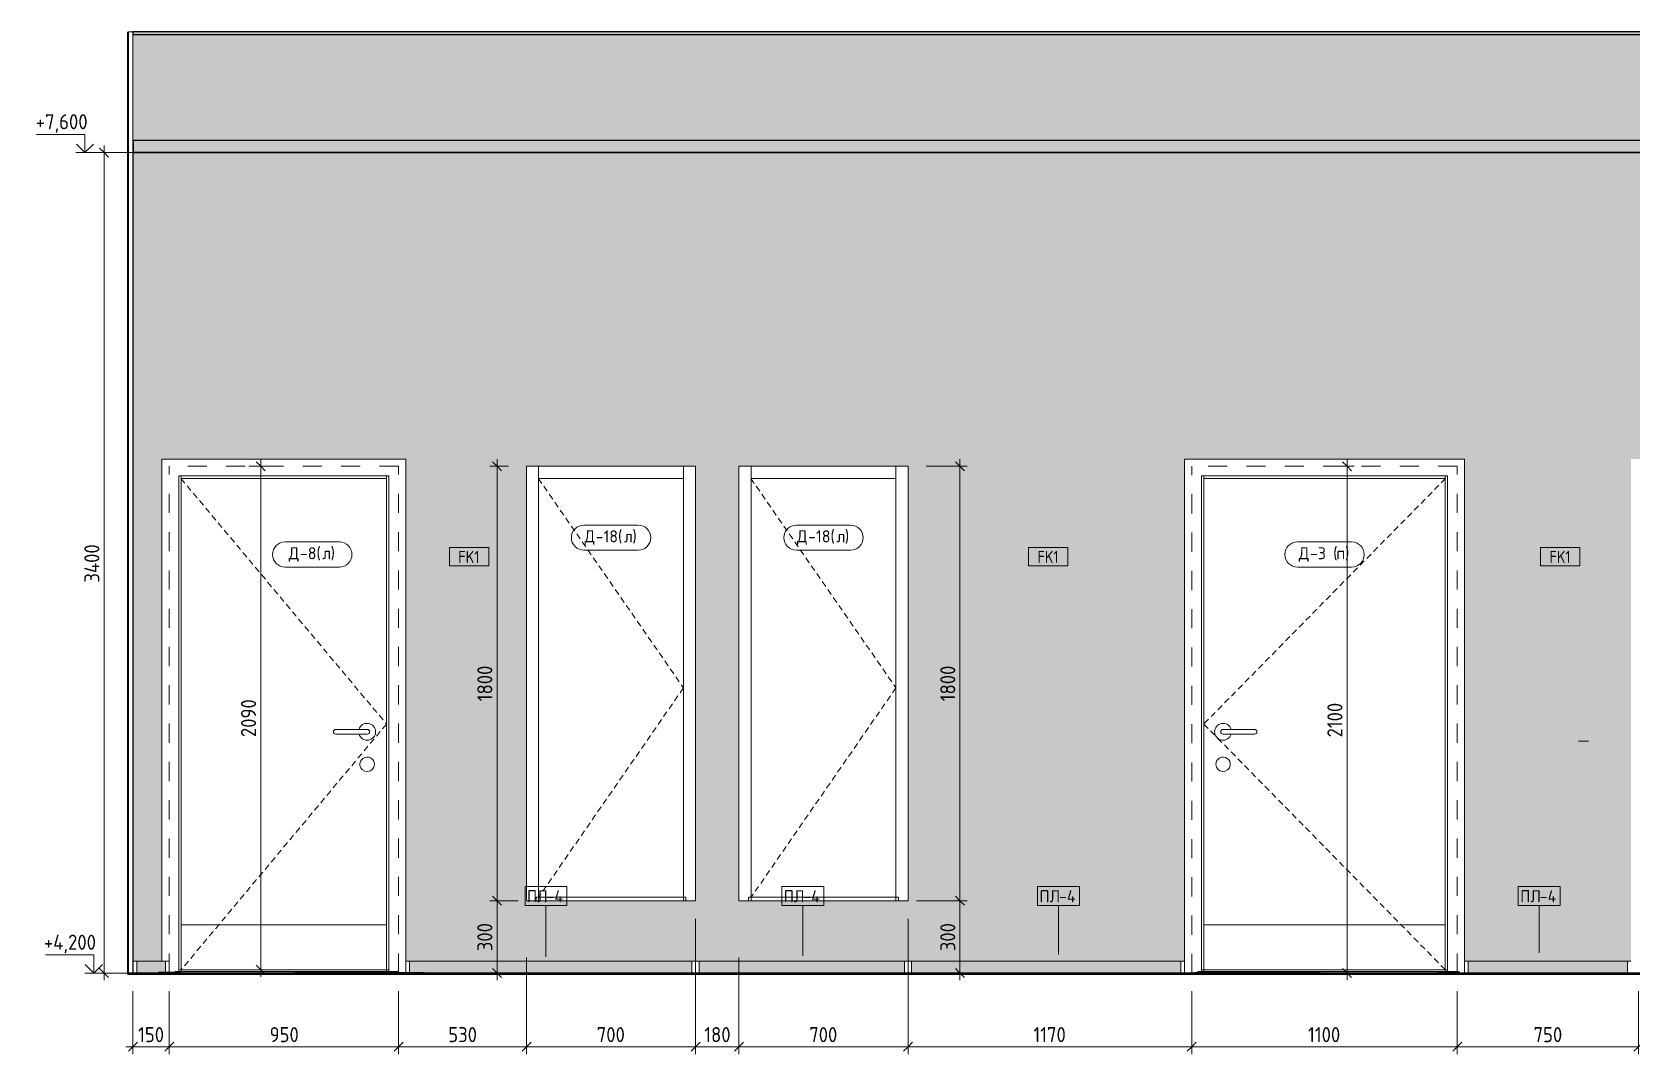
# Model space of a CAD drawing. Header units: millimetres. Extents: x 81971 to 140149, y -1987 to 13800.
# Drawn here: x 100386 to 107008, y 3865 to 8100 of the extents above; entities that cross this region are included whole.
import ezdxf

# ---------------------------------------------------------------- set-up
doc = ezdxf.new("R2010")
doc.units = ezdxf.units.MM
doc.linetypes.add('200_ШТРИХ__ш1_п0_6_', pattern=[40, 25, -15])
doc.linetypes.add('Штрих', pattern=[158.75, 79.375, -79.375])
for name, color, linetype, lineweight in [('A-ANNO-DIMS', 7, 'Continuous', 9), ('A-ANNO-DIMS-25', 7, 'Continuous', 9), ('A-DOOR', 7, 'Continuous', 9), ('A-DOOR-2', 7, 'Штрих', 9), ('A-DOOR-3', 7, '200_ШТРИХ__ш1_п0_6_', 9), ('A-DOOR-FRAM-1', 7, 'Continuous', 9), ('A-DOOR-IDEN', 7, 'Continuous', 9), ('A-FLOR', 7, 'Continuous', 9), ('A-GENM', 7, 'Continuous', 9), ('A-GENM-IDEN', 7, 'Continuous', 9), ('A-WALL', 7, 'Continuous', 9), ('A-WALL-IDEN', 7, 'Continuous', 9), ('A-WALL-PATT', 7, 'Continuous', 9), ('G-ANNO-DIMS', 7, 'Continuous', 9), ('G-ANNO-DIMS-1', 7, 'Continuous', 20), ('I-WALL', 7, 'Continuous', 9), ('Q-SPCQ', 7, 'Continuous', 9), ('Ограждение', 7, 'Continuous', 9), ('Поручни', 7, 'Continuous', 9)]:
    doc.layers.add(name, color=color, linetype=linetype, lineweight=lineweight)
for name, color, linetype, lineweight, true_color in [('A-CLNG-1', 7, 'Continuous', 9, 0x787878), ('A-CLNG-FNSH-1', 7, 'Continuous', 30, 0x3c3c3c), ('A-FLOR-1', 7, 'Continuous', 9, 0x787878), ('A-FLOR-FNSH-1', 7, 'Continuous', 30, 0x3c3c3c), ('A-WALL-4', 7, 'Continuous', 40, 0x3c3c3c), ('A-WALL-FNSH-3', 7, 'Continuous', 30, 0x3c3c3c), ('Q-SPCQ-3', 1, 'Continuous', 9, 0xff0000)]:
    doc.layers.add(name, color=color, linetype=linetype, lineweight=lineweight, true_color=true_color)
doc.styles.add('GOST Common_1', font='GOST_Common.ttf', dxfattribs={"width": 0.9, "height": 50})
doc.styles.add('GOST Common_2', font='GOST_Common.ttf', dxfattribs={"height": 50})
doc.styles.add('ISOCPEUR_1', font='isocpeur.ttf', dxfattribs={"width": 0.9, "height": 62.5})
doc.dimstyles.new('ISO-2_5_0_9К_БОЛЬШОЙ_1', dxfattribs={"dimscale": 304.8, "dimtxt": 62.248823, "dimasz": 0.123031, "dimexe": 0.098425, "dimexo": 0.246063, "dimgap": 0, "dimtad": 1, "dimdec": 0, "dimrnd": 10, "dimzin": 0, "dimdsep": 46, "dimtxsty": 'ISOCPEUR_1', "dimblk1": 'OBLIQUE', "dimblk2": 'OBLIQUE', "dimsah": 1, "dimcen": 0.09, "dimdle": 0.098425, "dimazin": 0, "dimtfac": 1, "dimtdec": 4, "dimtix": 1, "dimtmove": 0, "dimatfit": 3, "dimfxl": 1, "dimtvp": 1, "dimtolj": 1, "dimtzin": 0, "dimarcsym": 2})

# ---------------------------------------------------------------- blocks, each defined once
blk = doc.blocks.new('110_Дверь_СКБ_1Ст_Внутренняя1 - Д-8 950x2100h_охрана-31784688-Развертки 2_51-1')
at = {"layer": 'A-DOOR'}
for p, q in [((86040, 6250), (85190, 6250)), ((85190, 4400), (85190, 6250)), ((86040, 6250), (86040, 4400)), ((85830, 5210), (85960, 5210)), ((85960, 5190), (85830, 5190)), ((85960, 5210), (85926.5, 5210)), ((85926.5, 5190), (85960, 5190)), ((86040, 4400), (85190, 4400)), ((85190, 4400), (85190, 4214)), ((86040, 4214), (86040, 4400)), ((85190, 4214), (86040, 4214))]:
    blk.add_line(p, q, dxfattribs=at)
for centre, radius, start, end in [((85960, 5200), 35, 0, 163.39845), ((85830, 5200), 10, 90, 270), ((85960, 5200), 35, 196.60155, 0), ((85960, 5200), 10, 270, 90), ((85960, 5200), 10, 270, 90), ((85960, 5065), 30, 0, 188.16992), ((85960, 5065), 30, 188.16992, 0)]:
    blk.add_arc(centre, radius, start, end, dxfattribs=at)
at = {"layer": 'A-DOOR-2'}
for p, q in [((86090, 6300), (85140, 6300)), ((85140, 4202), (85140, 6300)), ((86090, 6300), (85140, 6300)), ((85140, 4202), (85140, 6300)), ((86090, 4202), (86090, 6300)), ((86090, 4202), (86090, 6300))]:
    blk.add_line(p, q, dxfattribs=at)
at = {"layer": 'A-DOOR-3'}
for p, q in [((85188.6, 6250), (86040, 5232)), ((86040, 5232), (85190, 4214))]:
    blk.add_line(p, q, dxfattribs=at)
at = {"layer": 'A-DOOR-FRAM-1'}
for p, q in [((86120, 6330), (85110, 6330)), ((85110, 6330), (85110, 4250)), ((86120, 4202), (86120, 6330)), ((85180, 4206.3), (85180, 6260)), ((85180, 6260), (86050, 6260)), ((85190, 6250), (85190, 6260)), ((85190, 6260), (85190, 4400)), ((86040, 6250), (85190, 6250)), ((86040, 6260), (86040, 6250)), ((86040, 6260), (86040, 4400)), ((86050, 6260), (86050, 4206.3)), ((85190, 4214), (85180, 4214)), ((85190, 4214), (85190, 4206.3)), ((86040, 4214), (86040, 4206.3)), ((86050, 4214), (86040, 4214))]:
    blk.add_line(p, q, dxfattribs=at)
blk = doc.blocks.new('110_Дверь_СКБ_1Ст_Внутренняя1 - Д-3 _п_ 1100x2100h_много всего-32102838-Развертки 2_51-1')
at = {"layer": 'A-DOOR'}
for p, q in [((90425, 6250), (89425, 6250)), ((89425, 4400), (89425, 6250)), ((90425, 6250), (90425, 4400)), ((89635, 5210), (89505, 5210)), ((89505, 5210), (89538.5, 5210)), ((89505, 5190), (89635, 5190)), ((89538.5, 5190), (89505, 5190)), ((90425, 4400), (89425, 4400)), ((89425, 4400), (89425, 4214)), ((90425, 4214), (90425, 4400)), ((89425, 4214), (90425, 4214))]:
    blk.add_line(p, q, dxfattribs=at)
for centre, radius, start, end in [((89505, 5200), 35, 16.60155, 180), ((89505, 5200), 35, 180, 343.39845), ((89505, 5200), 10, 90, 270), ((89505, 5200), 10, 90, 270), ((89635, 5200), 10, 270, 90), ((89505, 5065), 30, 351.83008, 180), ((89505, 5065), 30, 180, 351.83008)]:
    blk.add_arc(centre, radius, start, end, dxfattribs=at)
at = {"layer": 'A-DOOR-2'}
for p, q in [((90475, 6300), (89375, 6300)), ((89375, 4200), (89375, 6300)), ((90475, 6300), (89375, 6300)), ((89375, 4200), (89375, 6300)), ((90475, 4202), (90475, 6300)), ((90475, 4202), (90475, 6300))]:
    blk.add_line(p, q, dxfattribs=at)
at = {"layer": 'A-DOOR-3'}
for p, q in [((90426.4, 6250), (89425, 5232)), ((89425, 5232), (89478.4, 5177.6)), ((89482.2, 5173.8), (90425, 4214))]:
    blk.add_line(p, q, dxfattribs=at)
at = {"layer": 'A-DOOR-FRAM-1'}
for p, q in [((90505, 6330), (89345, 6330)), ((89345, 6330), (89345, 4200)), ((90505, 4200), (90505, 6330)), ((89415, 4206.3), (89415, 6260)), ((89415, 6260), (90435, 6260)), ((89425, 6250), (89425, 6260)), ((89425, 6260), (89425, 4400)), ((90425, 6250), (89425, 6250)), ((90425, 6260), (90425, 6250)), ((90425, 6260), (90425, 4400)), ((90435, 6260), (90435, 4206.3)), ((89425, 4214), (89415, 4214)), ((89425, 4214), (89425, 4206.3)), ((90425, 4214), (90425, 4206.3)), ((90435, 4214), (90425, 4214))]:
    blk.add_line(p, q, dxfattribs=at)
blk = doc.blocks.new('110_Дверь_СКБ_1Ст - д-18 700x2100h_Технический шкаф ЭОМ и СС-23257539-Развертки 2_51-1')
at = {"layer": 'A-DOOR'}
for p, q in [((87270, 6250), (86670, 6250)), ((86670, 4514), (86670, 6250)), ((87270, 6250), (87270, 4514)), ((87270, 4514), (86670, 4514))]:
    blk.add_line(p, q, dxfattribs=at)
at = {"layer": 'A-DOOR-2'}
for p, q in [((87320, 6300), (86620, 6300)), ((86620, 4500), (86620, 6300)), ((87320, 6300), (86620, 6300)), ((86620, 4500), (86620, 6300)), ((87320, 4500), (87320, 6300)), ((87320, 4500), (87320, 6300))]:
    blk.add_line(p, q, dxfattribs=at)
at = {"layer": 'A-DOOR-3'}
for p, q in [((86668.6, 6250), (87270, 5382)), ((87270, 5382), (86670, 4514))]:
    blk.add_line(p, q, dxfattribs=at)
at = {"layer": 'A-DOOR-FRAM-1'}
for p, q in [((86670, 6250), (86670, 6300)), ((86670, 6300), (86670, 4500)), ((87270, 6300), (87270, 6250)), ((87270, 6300), (87270, 4500)), ((87270, 6250), (86670, 6250)), ((86660, 4500), (86660, 4514)), ((87280, 4514), (86660, 4514)), ((87280, 4514), (87280, 4500))]:
    blk.add_line(p, q, dxfattribs=at)
blk = doc.blocks.new('Плинтус - Плинтус светлый _сад_-32863635-Развертки 2_51-1')
at = {"layer": 'A-GENM'}
for p, q in [((85006, 4250), (84991, 4250)), ((84991, 4250), (84991, 4200)), ((85006, 4200), (85006, 4250)), ((84991, 4200), (85006, 4200))]:
    blk.add_line(p, q, dxfattribs=at)
blk = doc.blocks.new('Плинтус - Плинтус светлый _сад_-32863639-Развертки 2_51-1')
at = {"layer": 'A-GENM'}
blk.add_hatch(color=256, dxfattribs=at).paths.add_polyline_path([(85075.6, 4200), (85095.7, 4200), (85095.7, 4202), (85125, 4202), (85125, 4250), (85006, 4250), (85006, 4200)])
for p, q in [((85006, 4250), (85125, 4250)), ((85125, 4250), (85140, 4250)), ((85125, 4202), (85125, 4250)), ((85140, 4250), (85140, 4202))]:
    blk.add_line(p, q, dxfattribs=at)
blk = doc.blocks.new('Плинтус - Плинтус светлый _сад_-32863645-Развертки 2_51-1')
at = {"layer": 'A-GENM'}
blk.add_hatch(color=256, dxfattribs=at).paths.add_polyline_path([(90889.5, 4200), (91180, 4200), (91180, 4250), (90520, 4250), (90520, 4200), (90678.1, 4200)])
for p, q in [((90506, 4250), (90520, 4250)), ((90520, 4250), (91180, 4250)), ((90520, 4250), (90520, 4200)), ((91180, 4250), (91194, 4250)), ((91180, 4200), (91180, 4250))]:
    blk.add_line(p, q, dxfattribs=at)
blk = doc.blocks.new('Плинтус - Плинтус светлый _сад_-32863641-Развертки 2_51-1')
at = {"layer": 'A-GENM'}
blk.add_hatch(color=256, dxfattribs=at).paths.add_polyline_path([(89091, 4200), (89330, 4200), (89330, 4250), (88215, 4250), (88215, 4200), (89090, 4200)])
for p, q in [((88201, 4250), (88215, 4250)), ((88215, 4250), (89330, 4250)), ((88215, 4250), (88215, 4200)), ((89330, 4250), (89344, 4250)), ((89330, 4200), (89330, 4250))]:
    blk.add_line(p, q, dxfattribs=at)
blk = doc.blocks.new('Плинтус - Плинтус светлый _сад_-32863637-Развертки 2_51-1')
at = {"layer": 'A-GENM'}
blk.add_hatch(color=256, dxfattribs=at).paths.add_polyline_path([(86490, 4200), (87305, 4200), (87305, 4250), (86135, 4250), (86135, 4202), (86194.7, 4202), (86194.7, 4200), (86470, 4200)])
for p, q in [((86121, 4250), (86135, 4250)), ((86135, 4250), (87305, 4250)), ((86135, 4250), (86135, 4202)), ((87305, 4250), (87319, 4250)), ((87305, 4200), (87305, 4250))]:
    blk.add_line(p, q, dxfattribs=at)
blk = doc.blocks.new('Плинтус - Плинтус светлый _сад_-32863643-Развертки 2_51-1')
at = {"layer": 'A-GENM'}
blk.add_hatch(color=256, dxfattribs=at).paths.add_polyline_path([(87550, 4200), (88185, 4200), (88185, 4250), (87335, 4250), (87335, 4200), (87506.9, 4200)])
for p, q in [((87321, 4250), (87335, 4250)), ((87335, 4250), (88185, 4250)), ((87335, 4250), (87335, 4200)), ((88185, 4250), (88199, 4250)), ((88185, 4200), (88185, 4250))]:
    blk.add_line(p, q, dxfattribs=at)
blk = doc.blocks.new('Дистанционный пожарный извещатель - Монтируемые на перекрытии-30348713-Развертки 2_51-1')
at = {"layer": 'Q-SPCQ'}
for p, q in [((90983.2, 5161.6), (90977.4, 5161.6)), ((90983.2, 5161.6), (91013.2, 5161.6)), ((91000.1, 5161.6), (90983.2, 5161.6)), ((91013.2, 5161.6), (91000.1, 5161.6)), ((91013.2, 5161.6), (91018.2, 5161.6))]:
    blk.add_line(p, q, dxfattribs=at)
blk = doc.blocks.new('Ограждение - Ограждение-32875057-Развертки 2_51-1')
at = {"layer": 'Ограждение'}
blk.add_hatch(color=256, dxfattribs=at).paths.add_polyline_path([(85659.3, 4200), (85659.3, 4202), (86090, 4202), (86090, 4206.3), (85165, 4206.3), (85165, 4202), (85185.7, 4202), (85185.7, 4200), (85392.7, 4200)])
at = {"layer": 'Поручни'}
for p, q in [((85165, 4202), (85165, 4206.3)), ((85165, 4206.3), (86090, 4206.3)), ((86090, 4206.3), (86090, 4202))]:
    blk.add_line(p, q, dxfattribs=at)
blk = doc.blocks.new('Ограждение - Ограждение-32875147-Развертки 2_51-1')
at = {"layer": 'Ограждение'}
blk.add_hatch(color=256, dxfattribs=at).paths.add_polyline_path([(89907, 4200), (90395.5, 4200), (90395.5, 4202), (90480, 4202), (90480, 4206.3), (89400, 4206.3), (89400, 4202), (89907, 4202)])
at = {"layer": 'Поручни'}
for p, q in [((89400, 4202), (89400, 4206.3)), ((89400, 4206.3), (90480, 4206.3)), ((90480, 4206.3), (90480, 4202))]:
    blk.add_line(p, q, dxfattribs=at)
blk = doc.blocks.new('Высотные отметки - Стрелка_Верх-17668718-Развертки 2_51-1')
at = {"layer": 'G-ANNO-DIMS'}
for p, q in [((84791, 7675), (84591, 7675)), ((84791, 7600), (84791, 7675)), ((84828.9, 7600), (84753.9, 7600))]:
    blk.add_line(p, q, dxfattribs=at)
at = {"layer": 'G-ANNO-DIMS-1'}
for q in [(84755.6, 7635.4), (84826.3, 7635.4)]:
    blk.add_line((84791, 7600), q, dxfattribs=at)
blk = doc.blocks.new('DIMBLOCK7-Развертки 2_51-1')
at = {"layer": 'A-ANNO-DIMS-25'}
for p, q in [((100803.9, 4125), (100803.9, 3864.5)), ((100803.9, 3894.5), (100803.9, 4120)), ((100953.9, 4125), (100953.9, 3864.5)), ((100953.9, 3894.5), (100953.9, 4120)), ((100773.9, 3894.5), (100953.9, 3894.5))]:
    blk.add_line(p, q, dxfattribs=at)
at = {"layer": 'A-ANNO-DIMS-25', "lineweight": 20}
for p, q in [((100803.9, 3894.5), (100822.7, 3913.3)), ((100953.9, 3894.5), (100972.7, 3913.3)), ((100803.9, 3894.5), (100785.2, 3875.8)), ((100953.9, 3894.5), (100935.2, 3875.8))]:
    blk.add_line(p, q, dxfattribs=at)
at = {"layer": 'A-ANNO-DIMS-25', "color": 0, "insert": (100825, 3976.2), "char_height": 62.5, "width": 129.286, "attachment_point": 1, "line_spacing_factor": 1.149209, "style": 'ISOCPEUR_1'}
blk.add_mtext('150', dxfattribs=at)
blk = doc.blocks.new('_Oblique')
at = {"color": 0, "linetype": 'ByBlock', "lineweight": -2}
blk.add_line((-0.5, -0.5), (0.5, 0.5), dxfattribs=at)
blk = doc.blocks.new('DIMBLOCK8-Развертки 2_51-1')
at = {"layer": 'A-ANNO-DIMS-25'}
for p, q in [((100953.9, 4125), (100953.9, 3864.5)), ((100953.9, 3894.5), (100953.9, 4120)), ((101903.9, 4125), (101903.9, 3864.5)), ((101903.9, 3894.5), (101903.9, 4120)), ((100953.9, 3894.5), (101903.9, 3894.5))]:
    blk.add_line(p, q, dxfattribs=at)
at = {"layer": 'A-ANNO-DIMS-25', "lineweight": 20}
for p, q in [((100953.9, 3894.5), (100972.7, 3913.3)), ((101903.9, 3894.5), (101922.7, 3913.3)), ((100953.9, 3894.5), (100935.2, 3875.8)), ((101903.9, 3894.5), (101885.2, 3875.8))]:
    blk.add_line(p, q, dxfattribs=at)
at = {"layer": 'A-ANNO-DIMS-25', "color": 0, "insert": (101369.7, 3976.2), "char_height": 62.5, "width": 142.215, "attachment_point": 1, "line_spacing_factor": 1.149209, "style": 'ISOCPEUR_1'}
blk.add_mtext('950', dxfattribs=at)
blk = doc.blocks.new('DIMBLOCK9-Развертки 2_51-1')
at = {"layer": 'A-ANNO-DIMS-25'}
for p, q in [((102433.9, 4265), (102433.9, 3864.5)), ((102433.9, 3894.5), (102433.9, 4265)), ((101903.9, 4125), (101903.9, 3864.5)), ((101903.9, 3894.5), (101903.9, 4120)), ((101903.9, 3894.5), (102433.9, 3894.5))]:
    blk.add_line(p, q, dxfattribs=at)
at = {"layer": 'A-ANNO-DIMS-25', "lineweight": 20}
for p, q in [((101903.9, 3894.5), (101922.7, 3913.3)), ((102433.9, 3894.5), (102452.7, 3913.3)), ((101903.9, 3894.5), (101885.2, 3875.8)), ((102433.9, 3894.5), (102415.2, 3875.8))]:
    blk.add_line(p, q, dxfattribs=at)
at = {"layer": 'A-ANNO-DIMS-25', "color": 0, "insert": (102109.7, 3976.2), "char_height": 62.5, "width": 142.215, "attachment_point": 1, "line_spacing_factor": 1.149209, "style": 'ISOCPEUR_1'}
blk.add_mtext('530', dxfattribs=at)
blk = doc.blocks.new('DIMBLOCK10-Развертки 2_51-1')
at = {"layer": 'A-ANNO-DIMS-25'}
for p, q in [((103133.9, 4425), (103133.9, 3864.5)), ((103133.9, 3894.5), (103133.9, 4425)), ((102433.9, 4265), (102433.9, 3864.5)), ((102433.9, 3894.5), (102433.9, 4265)), ((102433.9, 3894.5), (103133.9, 3894.5))]:
    blk.add_line(p, q, dxfattribs=at)
at = {"layer": 'A-ANNO-DIMS-25', "lineweight": 20}
for p, q in [((102433.9, 3894.5), (102452.7, 3913.3)), ((103133.9, 3894.5), (103152.7, 3913.3)), ((102433.9, 3894.5), (102415.2, 3875.8)), ((103133.9, 3894.5), (103115.2, 3875.8))]:
    blk.add_line(p, q, dxfattribs=at)
at = {"layer": 'A-ANNO-DIMS-25', "color": 0, "insert": (102724.7, 3976.2), "char_height": 62.5, "width": 142.215, "attachment_point": 1, "line_spacing_factor": 1.149209, "style": 'ISOCPEUR_1'}
blk.add_mtext('700', dxfattribs=at)
blk = doc.blocks.new('DIMBLOCK11-Развертки 2_51-1')
at = {"layer": 'A-ANNO-DIMS-25'}
for p, q in [((103133.9, 4425), (103133.9, 3864.5)), ((103133.9, 3894.5), (103133.9, 4425)), ((103313.9, 4265), (103313.9, 3864.5)), ((103313.9, 3894.5), (103313.9, 4265)), ((103133.9, 3894.5), (103313.9, 3894.5))]:
    blk.add_line(p, q, dxfattribs=at)
at = {"layer": 'A-ANNO-DIMS-25', "lineweight": 20}
for p, q in [((103133.9, 3894.5), (103152.7, 3913.3)), ((103313.9, 3894.5), (103332.7, 3913.3)), ((103133.9, 3894.5), (103115.2, 3875.8)), ((103313.9, 3894.5), (103295.2, 3875.8))]:
    blk.add_line(p, q, dxfattribs=at)
at = {"layer": 'A-ANNO-DIMS-25', "color": 0, "insert": (103170, 3976.2), "char_height": 62.5, "width": 129.286, "attachment_point": 1, "line_spacing_factor": 1.149209, "style": 'ISOCPEUR_1'}
blk.add_mtext('180', dxfattribs=at)
blk = doc.blocks.new('DIMBLOCK12-Развертки 2_51-1')
at = {"layer": 'A-ANNO-DIMS-25'}
for p, q in [((104013.9, 4425), (104013.9, 3864.5)), ((104013.9, 3894.5), (104013.9, 4425)), ((103313.9, 4265), (103313.9, 3864.5)), ((103313.9, 3894.5), (103313.9, 4265)), ((103313.9, 3894.5), (104013.9, 3894.5))]:
    blk.add_line(p, q, dxfattribs=at)
at = {"layer": 'A-ANNO-DIMS-25', "lineweight": 20}
for p, q in [((103313.9, 3894.5), (103332.7, 3913.3)), ((104013.9, 3894.5), (104032.7, 3913.3)), ((103313.9, 3894.5), (103295.2, 3875.8)), ((104013.9, 3894.5), (103995.2, 3875.8))]:
    blk.add_line(p, q, dxfattribs=at)
at = {"layer": 'A-ANNO-DIMS-25', "color": 0, "insert": (103604.7, 3976.2), "char_height": 62.5, "width": 142.215, "attachment_point": 1, "line_spacing_factor": 1.149209, "style": 'ISOCPEUR_1'}
blk.add_mtext('700', dxfattribs=at)
blk = doc.blocks.new('DIMBLOCK13-Развертки 2_51-1')
at = {"layer": 'A-ANNO-DIMS-25'}
for p, q in [((104013.9, 4425), (104013.9, 3864.5)), ((104013.9, 3894.5), (104013.9, 4425)), ((105188.9, 4125), (105188.9, 3864.5)), ((105188.9, 3894.5), (105188.9, 4120)), ((104013.9, 3894.5), (105188.9, 3894.5))]:
    blk.add_line(p, q, dxfattribs=at)
at = {"layer": 'A-ANNO-DIMS-25', "lineweight": 20}
for p, q in [((104013.9, 3894.5), (104032.7, 3913.3)), ((105188.9, 3894.5), (105207.7, 3913.3)), ((104013.9, 3894.5), (103995.2, 3875.8)), ((105188.9, 3894.5), (105170.2, 3875.8))]:
    blk.add_line(p, q, dxfattribs=at)
at = {"layer": 'A-ANNO-DIMS-25', "color": 0, "insert": (104533.2, 3976.2), "char_height": 62.5, "width": 163.762, "attachment_point": 1, "line_spacing_factor": 1.149209, "style": 'ISOCPEUR_1'}
blk.add_mtext('1170', dxfattribs=at)
blk = doc.blocks.new('DIMBLOCK14-Развертки 2_51-1')
at = {"layer": 'A-ANNO-DIMS-25'}
for p, q in [((105188.9, 4125), (105188.9, 3864.5)), ((105188.9, 3894.5), (105188.9, 4120)), ((106288.9, 4125), (106288.9, 3864.5)), ((106288.9, 3894.5), (106288.9, 4120)), ((105188.9, 3894.5), (106288.9, 3894.5))]:
    blk.add_line(p, q, dxfattribs=at)
at = {"layer": 'A-ANNO-DIMS-25', "lineweight": 20}
for p, q in [((105188.9, 3894.5), (105207.7, 3913.3)), ((106288.9, 3894.5), (106307.7, 3913.3)), ((105188.9, 3894.5), (105170.2, 3875.8)), ((106288.9, 3894.5), (106270.2, 3875.8))]:
    blk.add_line(p, q, dxfattribs=at)
at = {"layer": 'A-ANNO-DIMS-25', "color": 0, "insert": (105670.7, 3976.2), "char_height": 62.5, "width": 163.762, "attachment_point": 1, "line_spacing_factor": 1.149209, "style": 'ISOCPEUR_1'}
blk.add_mtext('1100', dxfattribs=at)
blk = doc.blocks.new('DIMBLOCK15-Развертки 2_51-1')
at = {"layer": 'A-ANNO-DIMS-25'}
for p, q in [((106288.9, 4125), (106288.9, 3864.5)), ((106288.9, 3894.5), (106288.9, 4120)), ((107038.9, 4125), (107038.9, 3864.5)), ((107038.9, 3894.5), (107038.9, 4120)), ((106288.9, 3894.5), (107038.9, 3894.5))]:
    blk.add_line(p, q, dxfattribs=at)
at = {"layer": 'A-ANNO-DIMS-25', "lineweight": 20}
for p, q in [((106288.9, 3894.5), (106307.7, 3913.3)), ((107038.9, 3894.5), (107057.7, 3913.3)), ((106288.9, 3894.5), (106270.2, 3875.8)), ((107038.9, 3894.5), (107020.2, 3875.8))]:
    blk.add_line(p, q, dxfattribs=at)
at = {"layer": 'A-ANNO-DIMS-25', "color": 0, "insert": (106604.7, 3976.2), "char_height": 62.5, "width": 142.215, "attachment_point": 1, "line_spacing_factor": 1.149209, "style": 'ISOCPEUR_1'}
blk.add_mtext('750', dxfattribs=at)
blk = doc.blocks.new('DIMBLOCK28-Развертки 2_51-1')
at = {"layer": 'A-ANNO-DIMS-25'}
for p, q in [((101284.4, 6300), (101362.9, 6300)), ((101332.9, 6300), (101284.4, 6300)), ((101332.9, 6330), (101332.9, 4184)), ((101284.4, 4214), (101362.9, 4214)), ((101332.9, 4214), (101284.4, 4214))]:
    blk.add_line(p, q, dxfattribs=at)
at = {"layer": 'A-ANNO-DIMS-25', "lineweight": 20}
for p, q in [((101332.9, 6300), (101314.2, 6318.7)), ((101332.9, 6300), (101351.7, 6281.2)), ((101332.9, 4214), (101314.2, 4232.7)), ((101332.9, 4214), (101351.7, 4195.2))]:
    blk.add_line(p, q, dxfattribs=at)
at = {"layer": 'A-ANNO-DIMS-25', "color": 0, "insert": (101251.3, 5178), "char_height": 62.5, "width": 189.619, "attachment_point": 1, "rotation": 90, "line_spacing_factor": 1.149209, "style": 'ISOCPEUR_1'}
blk.add_mtext('2090', dxfattribs=at)
blk = doc.blocks.new('DIMBLOCK29-Развертки 2_51-1')
at = {"layer": 'A-ANNO-DIMS-25'}
for p, q in [((102358.9, 6300), (102281.7, 6300)), ((102311.7, 6330), (102311.7, 4500)), ((102311.7, 6300), (102358.9, 6300)), ((102398.9, 4500), (102281.7, 4500)), ((102311.7, 4500), (102398.9, 4500))]:
    blk.add_line(p, q, dxfattribs=at)
at = {"layer": 'A-ANNO-DIMS-25', "lineweight": 20}
for p, q in [((102311.7, 6300), (102292.9, 6318.8)), ((102311.7, 6300), (102330.4, 6281.3)), ((102311.7, 4500), (102292.9, 4518.8)), ((102311.7, 4500), (102330.4, 4481.2))]:
    blk.add_line(p, q, dxfattribs=at)
at = {"layer": 'A-ANNO-DIMS-25', "color": 0, "insert": (102230, 5326.4), "char_height": 62.5, "width": 176.691, "attachment_point": 1, "rotation": 90, "line_spacing_factor": 1.149209, "style": 'ISOCPEUR_1'}
blk.add_mtext('1800', dxfattribs=at)
blk = doc.blocks.new('DIMBLOCK30-Развертки 2_51-1')
at = {"layer": 'A-ANNO-DIMS-25', "lineweight": 20}
for p, q in [((102311.7, 4500), (102292.9, 4518.8)), ((102311.7, 4500), (102330.4, 4481.2)), ((102311.7, 4200), (102292.9, 4218.7)), ((102311.7, 4200), (102330.4, 4181.2))]:
    blk.add_line(p, q, dxfattribs=at)
at = {"layer": 'A-ANNO-DIMS-25'}
for p, q in [((102398.9, 4500), (102281.7, 4500)), ((102311.7, 4500), (102311.7, 4170)), ((102311.7, 4500), (102398.9, 4500)), ((102263.2, 4200), (102341.7, 4200)), ((102311.7, 4200), (102263.2, 4200))]:
    blk.add_line(p, q, dxfattribs=at)
at = {"layer": 'A-ANNO-DIMS-25', "color": 0, "insert": (102230, 4290.7), "char_height": 62.5, "width": 142.215, "attachment_point": 1, "rotation": 90, "line_spacing_factor": 1.149209, "style": 'ISOCPEUR_1'}
blk.add_mtext('300', dxfattribs=at)
blk = doc.blocks.new('DIMBLOCK31-Развертки 2_51-1')
at = {"layer": 'A-ANNO-DIMS-25'}
for p, q in [((104088.9, 6300), (104259.1, 6300)), ((104229.1, 6300), (104088.9, 6300)), ((104229.1, 6330), (104229.1, 4500)), ((104048.9, 4500), (104259.1, 4500)), ((104229.1, 4500), (104048.9, 4500))]:
    blk.add_line(p, q, dxfattribs=at)
at = {"layer": 'A-ANNO-DIMS-25', "lineweight": 20}
for p, q in [((104229.1, 6300), (104210.3, 6318.8)), ((104229.1, 6300), (104247.8, 6281.3)), ((104229.1, 4500), (104210.3, 4518.8)), ((104229.1, 4500), (104247.8, 4481.2))]:
    blk.add_line(p, q, dxfattribs=at)
at = {"layer": 'A-ANNO-DIMS-25', "color": 0, "insert": (104147.4, 5326.4), "char_height": 62.5, "width": 176.691, "attachment_point": 1, "rotation": 90, "line_spacing_factor": 1.149209, "style": 'ISOCPEUR_1'}
blk.add_mtext('1800', dxfattribs=at)
blk = doc.blocks.new('DIMBLOCK32-Развертки 2_51-1')
at = {"layer": 'A-ANNO-DIMS-25', "lineweight": 20}
for p, q in [((104229.1, 4500), (104210.3, 4518.8)), ((104229.1, 4500), (104247.8, 4481.2)), ((104229.1, 4200), (104210.3, 4218.7)), ((104229.1, 4200), (104247.8, 4181.2))]:
    blk.add_line(p, q, dxfattribs=at)
at = {"layer": 'A-ANNO-DIMS-25'}
for p, q in [((104048.9, 4500), (104259.1, 4500)), ((104229.1, 4500), (104048.9, 4500)), ((104229.1, 4500), (104229.1, 4170)), ((104180.6, 4200), (104259.1, 4200)), ((104229.1, 4200), (104180.6, 4200))]:
    blk.add_line(p, q, dxfattribs=at)
at = {"layer": 'A-ANNO-DIMS-25', "color": 0, "insert": (104147.4, 4290.7), "char_height": 62.5, "width": 142.215, "attachment_point": 1, "rotation": 90, "line_spacing_factor": 1.149209, "style": 'ISOCPEUR_1'}
blk.add_mtext('300', dxfattribs=at)
blk = doc.blocks.new('DIMBLOCK33-Развертки 2_51-1')
at = {"layer": 'A-ANNO-DIMS-25'}
for p, q in [((105783.9, 6300), (105862.4, 6300)), ((105832.4, 6300), (105783.9, 6300)), ((105832.4, 6330), (105832.4, 4170)), ((105783.9, 4200), (105862.4, 4200)), ((105832.4, 4200), (105783.9, 4200))]:
    blk.add_line(p, q, dxfattribs=at)
at = {"layer": 'A-ANNO-DIMS-25', "lineweight": 20}
for p, q in [((105832.4, 6300), (105813.6, 6318.7)), ((105832.4, 6300), (105851.1, 6281.2)), ((105832.4, 4200), (105813.6, 4218.7)), ((105832.4, 4200), (105851.1, 4181.2))]:
    blk.add_line(p, q, dxfattribs=at)
at = {"layer": 'A-ANNO-DIMS-25', "color": 0, "insert": (105750.7, 5176.4), "char_height": 62.5, "width": 176.691, "attachment_point": 1, "rotation": 90, "line_spacing_factor": 1.149209, "style": 'ISOCPEUR_1'}
blk.add_mtext('2100', dxfattribs=at)
blk = doc.blocks.new('М_двери - Типоразмер_рамка-25223575-Развертки 2_51-1')
at = {"layer": 'A-DOOR-IDEN'}
for p, q in [((85845, 5986.5), (85620.2, 5986.5)), ((85620.2, 5882.5), (85845, 5882.5))]:
    blk.add_line(p, q, dxfattribs=at)
for centre, start, end in [((85620.2, 5934.5), 90, 270), ((85845, 5934.5), 270, 90)]:
    blk.add_arc(centre, 52, start, end, dxfattribs=at)
blk = doc.blocks.new('М_стена_0001 - Типоразмер_без рамки-25382661-Развертки 2_51-1')
at = {"layer": 'A-WALL-IDEN'}
for p, q in [((86463.7, 5963.1), (86300.4, 5963.1)), ((86300.4, 5963.1), (86300.4, 5888.1)), ((86463.7, 5888.1), (86463.7, 5963.1)), ((86300.4, 5888.1), (86463.7, 5888.1))]:
    blk.add_line(p, q, dxfattribs=at)
blk = doc.blocks.new('Mark Reiling - Mark Reiling-26174330-Развертки 2_51-1')
at = {"layer": 'A-GENM-IDEN'}
for p, q in [((86613.7, 4558.4), (86613.7, 4479.5)), ((86613.7, 4558.4), (86787.2, 4558.4)), ((86787.2, 4558.4), (86613.7, 4558.4)), ((86613.7, 4558.4), (86613.7, 4479.5)), ((86787.2, 4479.5), (86787.2, 4558.4)), ((86787.2, 4479.5), (86787.2, 4558.4)), ((86613.7, 4479.5), (86787.2, 4479.5)), ((86613.7, 4479.5), (86787.2, 4479.5))]:
    blk.add_line(p, q, dxfattribs=at)
blk = doc.blocks.new('DIMBLOCK40-Развертки 2_51-1')
at = {"layer": 'A-ANNO-DIMS-25', "lineweight": 20}
for p, q in [((100684.1, 7600), (100665.4, 7618.8)), ((100684.1, 7600), (100702.9, 7581.2)), ((100684.1, 4200), (100665.4, 4218.7)), ((100684.1, 4200), (100702.9, 4181.2))]:
    blk.add_line(p, q, dxfattribs=at)
at = {"layer": 'A-ANNO-DIMS-25'}
for p, q in [((100684.1, 7630), (100684.1, 4170)), ((100729.9, 7600), (100654.1, 7600)), ((100684.1, 7600), (100708.9, 7600)), ((100729.9, 4200), (100654.1, 4200)), ((100684.1, 4200), (100708.9, 4200))]:
    blk.add_line(p, q, dxfattribs=at)
at = {"layer": 'A-ANNO-DIMS-25', "color": 0, "insert": (100602.4, 5818), "char_height": 62.5, "width": 196.802, "attachment_point": 1, "rotation": 90, "line_spacing_factor": 1.149209, "style": 'ISOCPEUR_1'}
blk.add_mtext('3400', dxfattribs=at)

msp = doc.modelspace()

# ---------------------------------------------------------------- hatches: boundary and pattern name
at = {"layer": 'A-CLNG-1'}
for points in [[(113891.6, 8090), (114293.9, 8090), (114293.9, 8100), (100803.9, 8100), (100803.9, 8090), (113468.8, 8090)], [(100804.9, 7600), (114292.9, 7600), (114292.9, 7650), (100804.9, 7650)]]:
    msp.add_hatch(color=256, dxfattribs=at).paths.add_polyline_path(points)
at = {"layer": 'A-FLOR'}
for points in [[(101834.9, 4200), (102008.6, 4200), (102008.6, 4202), (101631.6, 4202), (101631.6, 4200), (101774.5, 4200)], [(105199.6, 4200), (105566.2, 4200), (105566.2, 4202), (105199.6, 4201.8), (105199.6, 4200.7)]]:
    msp.add_hatch(color=256, dxfattribs=at).paths.add_polyline_path(points)
at = {"layer": 'A-FLOR-1'}
h = msp.add_hatch(color=256, dxfattribs=at)
h.paths.add_polyline_path([(101631.6, 4200), (101631.6, 4202), (101473.2, 4202), (101473.2, 4200), (101629.5, 4200)])
h.paths.add_polyline_path([(100993.9, 4200), (100999.6, 4200), (100999.6, 4202), (100909.6, 4202), (100909.6, 4200), (100978.9, 4200)])
h = msp.add_hatch(color=256, dxfattribs=at)
h.paths.add_polyline_path([(106293.9, 4200), (106299.4, 4200), (106299.4, 4202), (106209.4, 4202), (106209.4, 4200), (106288.9, 4200)])
h.paths.add_polyline_path([(105566.2, 4200), (105720.9, 4200), (105720.9, 4202), (105566.2, 4202)])
at = {"layer": 'A-WALL-PATT'}
h = msp.add_hatch(color=256, dxfattribs=at)
h.paths.add_polyline_path([(106318.9, 4200), (106319.9, 4200), (106319.9, 4250), (107007.9, 4250), (107007.9, 4200), (107008.9, 4200), (107008.9, 6330), (108168.9, 6330), (108168.9, 4200), (108169.9, 4200), (108169.9, 4250), (108812.9, 4250), (108812.9, 4200), (108813.9, 4200), (108813.9, 6355), (110323.9, 6355), (110323.9, 4200), (110324.9, 4200), (110324.9, 4250), (110807.9, 4250), (110807.9, 4200), (110808.9, 4200), (110808.9, 6355), (112318.9, 6355), (112318.9, 4200), (112319.9, 4200), (112319.9, 4250), (114292.9, 4250), (114292.9, 4500), (113613.9, 4500), (113613.9, 6300), (114292.9, 6300), (114292.9, 7600), (100804.9, 7600), (100804.9, 4250), (100923.9, 4250), (100923.9, 6330), (101933.9, 6330), (101933.9, 4202), (101934.9, 4202), (101934.9, 4250), (103132.9, 4250), (103132.9, 4200), (103134.9, 4200), (103134.9, 4250), (104012.9, 4250), (104012.9, 4200), (104014.9, 4200), (104014.9, 4250), (105157.9, 4250), (105157.9, 4200), (105158.9, 4200), (105158.9, 6330), (106318.9, 6330), (106318.9, 4316.8)])
h.paths.add_polyline_path([(112633.9, 4500), (112633.9, 6300), (113333.9, 6300), (113333.9, 4500), (112682.1, 4500)])
h.paths.add_polyline_path([(103363.9, 4500), (103313.9, 4500), (103313.9, 6300), (104013.9, 6300), (104013.9, 4500), (103743.6, 4500)])
h.paths.add_polyline_path([(102433.9, 4500), (102433.9, 6300), (103133.9, 6300), (103133.9, 4500), (102446.4, 4500)])
h.paths.add_polyline_path([(110688.9, 5750), (110588.9, 5750), (110588.9, 5850), (110688.9, 5850)])
h.paths.add_polyline_path([(111513.9, 6450), (111513.9, 6550), (111613.9, 6550), (111613.9, 6450)])
at = {"layer": 'I-WALL'}
for points in [[(102475.1, 7650), (104013.9, 7650), (104013.9, 8090), (100803.9, 8090), (100803.9, 7650), (102303.9, 7650)], [(105857.8, 7650), (106193.9, 7650), (106193.9, 8090), (104013.9, 8090), (104013.9, 7650), (105012.1, 7650)], [(106193.9, 7650), (106213.9, 7650), (106213.9, 8090), (106193.9, 8090)], [(107549.1, 7650), (108623.9, 7650), (108623.9, 8090), (106213.9, 8090), (106213.9, 7650), (106703.5, 7650)]]:
    msp.add_hatch(color=256, dxfattribs=at).paths.add_polyline_path(points)

# ---------------------------------------------------------------- linework, layer by layer
at = {"layer": 'A-CLNG-FNSH-1'}
for p, q in [((114293.9, 8100), (100803.9, 8100)), ((100803.9, 8100), (100803.9, 8090)), ((100803.9, 8090), (114293.9, 8090)), ((114292.9, 7650), (100804.9, 7650)), ((100804.9, 7650), (100804.9, 7600)), ((114292.9, 7601), (100804.9, 7601)), ((100804.9, 7600), (114292.9, 7600))]:
    msp.add_line(p, q, dxfattribs=at)
at = {"layer": 'A-FLOR'}
for p, q in [((100783.9, 8100), (114313.9, 8100)), ((101631.6, 4202), (102009.4, 4202)), ((105199.4, 4202), (105566.2, 4202))]:
    msp.add_line(p, q, dxfattribs=at)
at = {"layer": 'A-FLOR-FNSH-1'}
for p, q in [((114314.4, 4200), (100783.9, 4200)), ((100783.9, 4195), (114314.4, 4195)), ((100999.6, 4202), (100909.6, 4202)), ((100909.6, 4202), (100909.6, 4200)), ((100999.6, 4200), (100999.6, 4202)), ((101631.6, 4202), (101473.2, 4202)), ((101473.2, 4202), (101473.2, 4200)), ((101631.6, 4200), (101631.6, 4202)), ((105720.9, 4202), (105566.2, 4202)), ((105566.2, 4202), (105566.2, 4200)), ((105720.9, 4200), (105720.9, 4202)), ((106299.4, 4202), (106209.4, 4202)), ((106209.4, 4202), (106209.4, 4200)), ((106299.4, 4200), (106299.4, 4202))]:
    msp.add_line(p, q, dxfattribs=at)
at = {"layer": 'A-GENM-IDEN'}
for p, q in [((102514.3, 4266.9), (102514.3, 4478.5)), ((103578, 4271.5), (103578, 4478.5)), ((104636.9, 4277.7), (104636.9, 4478.5)), ((106628, 4284.4), (106628, 4478.5))]:
    msp.add_line(p, q, dxfattribs=at)
at = {"layer": 'A-WALL'}
msp.add_line((100783.9, 8100), (100783.8, 8100), dxfattribs=at)
at = {"layer": 'A-WALL-4'}
msp.add_line((100783.9, 4194.8), (100783.9, 8100), dxfattribs=at)
at = {"layer": 'A-WALL-FNSH-3'}
for p, q in [((100803.9, 7650), (100803.9, 4200)), ((100804.9, 7650), (100803.9, 7650)), ((100804.9, 4200), (100804.9, 7600))]:
    msp.add_line(p, q, dxfattribs=at)
at = {"layer": 'G-ANNO-DIMS'}
for p, q in [((100873.9, 7600), (100604.9, 7600)), ((100894.6, 4200), (100641.8, 4200))]:
    msp.add_line(p, q, dxfattribs=at)
at = {"layer": 'I-WALL'}
for p, q in [((100783.9, 8100), (100783.9, 8100)), ((100803.9, 7650), (100803.9, 8100)), ((102433.9, 4500), (102433.9, 6300)), ((102433.9, 6300), (103133.9, 6300)), ((103133.9, 6300), (103133.9, 4500)), ((103313.9, 4500), (103313.9, 6300)), ((103313.9, 6300), (104013.9, 6300)), ((104013.9, 6300), (104013.9, 4500)), ((103133.9, 4500), (102433.9, 4500)), ((104013.9, 4500), (103313.9, 4500))]:
    msp.add_line(p, q, dxfattribs=at)

# ---------------------------------------------------------------- block references
at = {"layer": 'A-DOOR'}
for p in [(15813.9, 0), (16693.9, 0)]:
    msp.add_blockref('110_Дверь_СКБ_1Ст - д-18 700x2100h_Технический шкаф ЭОМ и СС-23257539-Развертки 2_51-1', p, dxfattribs=at)
at = {"layer": 'A-DOOR-FRAM-1'}
for name in ['110_Дверь_СКБ_1Ст_Внутренняя1 - Д-8 950x2100h_охрана-31784688-Развертки 2_51-1', '110_Дверь_СКБ_1Ст_Внутренняя1 - Д-3 _п_ 1100x2100h_много всего-32102838-Развертки 2_51-1']:
    msp.add_blockref(name, (15813.9, 0), dxfattribs=at)
at = {"layer": 'A-DOOR-IDEN'}
for p in [(17051.3, 70), (17931.3, 70), (15813.9, 0), (20006.3, 0)]:
    msp.add_blockref('М_двери - Типоразмер_рамка-25223575-Развертки 2_51-1', p, dxfattribs=at)
at = {"layer": 'A-GENM'}
for name in ['Плинтус - Плинтус светлый _сад_-32863635-Развертки 2_51-1', 'Плинтус - Плинтус светлый _сад_-32863639-Развертки 2_51-1', 'Плинтус - Плинтус светлый _сад_-32863637-Развертки 2_51-1', 'Плинтус - Плинтус светлый _сад_-32863643-Развертки 2_51-1', 'Плинтус - Плинтус светлый _сад_-32863641-Развертки 2_51-1', 'Плинтус - Плинтус светлый _сад_-32863645-Развертки 2_51-1']:
    msp.add_blockref(name, (15813.9, 0), dxfattribs=at)
at = {"layer": 'A-GENM-IDEN'}
for p in [(15813.9, 0), (16877.6, 0), (17936.5, 0), (19927.6, 0)]:
    msp.add_blockref('Mark Reiling - Mark Reiling-26174330-Развертки 2_51-1', p, dxfattribs=at)
at = {"layer": 'A-WALL-IDEN'}
for p in [(15813.9, 0), (18212.6, 0), (20333.2, 0)]:
    msp.add_blockref('М_стена_0001 - Типоразмер_без рамки-25382661-Развертки 2_51-1', p, dxfattribs=at)
at = {"layer": 'G-ANNO-DIMS'}
for p in [(15813.9, 0), (15850.8, -3400)]:
    msp.add_blockref('Высотные отметки - Стрелка_Верх-17668718-Развертки 2_51-1', p, dxfattribs=at)
at = {"layer": 'Q-SPCQ-3'}
msp.add_blockref('Дистанционный пожарный извещатель - Монтируемые на перекрытии-30348713-Развертки 2_51-1', (15813.9, 0), dxfattribs=at)
at = {"layer": 'Поручни'}
for name in ['Ограждение - Ограждение-32875057-Развертки 2_51-1', 'Ограждение - Ограждение-32875147-Развертки 2_51-1']:
    msp.add_blockref(name, (15813.9, 0), dxfattribs=at)

# ---------------------------------------------------------------- texts
at = {"layer": 'A-DOOR-IDEN', "char_height": 50, "attachment_point": 1, "style": 'GOST Common_2'}
for s, insert, width in [('\\fGOST Common|b0|i0|c204|p34|;Д', (102674.1, 6034.8), 56.118), ('-18(', (102720.4, 6034.8), 142.3), ('\\fGOST Common|b0|i0|c204|p34|;)', (102872.5, 6034.8), 24.051), ('\\fGOST Common|b0|i0|c204|p34|;Д', (103554.1, 6034.8), 56.118), ('-18(', (103600.4, 6034.8), 142.3), ('\\fGOST Common|b0|i0|c204|p34|;)', (103752.5, 6034.8), 24.051), ('\\fGOST Common|b0|i0|c204|p34|;Д', (101449.1, 5964.8), 56.118), ('-8(', (101495.4, 5964.8), 112.236), ('\\fGOST Common|b0|i0|c204|p34|;)', (101622.7, 5964.8), 24.051), ('\\fGOST Common|b0|i0|c204|p34|;л', (102837.8, 6034.8), 42.089), ('\\fGOST Common|b0|i0|c204|p34|;л', (103717.8, 6034.8), 42.089), ('\\fGOST Common|b0|i0|c204|p34|;Д', (105632.4, 5964.8), 56.118), ('-3 (', (105678.7, 5964.8), 132.278), ('\\fGOST Common|b0|i0|c204|p34|;)', (105824.2, 5964.8), 24.051), ('\\fGOST Common|b0|i0|c204|p34|;л', (101588, 5964.8), 42.089), ('\\fGOST Common|b0|i0|c204|p34|;п', (105787.8, 5964.8), 44.093)]:
    msp.add_mtext(s, dxfattribs=dict(at, insert=insert, width=width))
at = {"layer": 'A-GENM-IDEN', "char_height": 50, "attachment_point": 1, "style": 'GOST Common_2'}
for s, insert, width in [('ПЛ', (102435.8, 4543.4), 98.207), ('-4', (102516.8, 4543.4), 94.198), ('ПЛ', (103499.5, 4543.4), 98.207), ('-4', (103580.5, 4543.4), 94.198), ('ПЛ', (104558.4, 4543.4), 98.207), ('-4', (104639.4, 4543.4), 94.198), ('ПЛ', (106549.5, 4543.4), 98.207), ('-4', (106630.5, 4543.4), 94.198)]:
    msp.add_mtext(s, dxfattribs=dict(at, insert=insert, width=width))
at = {"layer": 'A-WALL-IDEN', "char_height": 50, "width": 111.835, "attachment_point": 1, "style": 'GOST Common_1'}
for insert in [(102151.1, 5949.5), (104549.8, 5949.5), (106670.4, 5949.5)]:
    msp.add_mtext('FK1', dxfattribs=dict(at, insert=insert))

# ---------------------------------------------------------------- dimensions: what is measured, and where the dimension line sits
at = {"layer": 'A-ANNO-DIMS'}
for base, p1, p2, override, picture, middle in [((101332.9, 4214), (101359.4, 6300), (101359.4, 4214), {"dimpost": '<>', "dimfxl": 2086}, 'DIMBLOCK28-Развертки 2_51-1', (101301.7, 5257)), ((102311.7, 4500), (102433.9, 6300), (102473.9, 4500), {"dimpost": '<>', "dimfxl": 1800.44439}, 'DIMBLOCK29-Развертки 2_51-1', (102280.4, 5400)), ((104229.1, 4500), (104013.9, 6300), (103973.9, 4500), {"dimpost": '<>', "dimfxl": 1800.44439}, 'DIMBLOCK31-Развертки 2_51-1', (104197.8, 5400)), ((105832.4, 4200), (105858.9, 6300), (105858.9, 4200), {"dimpost": '<>', "dimfxl": 2100}, 'DIMBLOCK33-Развертки 2_51-1', (105801.1, 5250)), ((102311.7, 4200), (102473.9, 4500), (102338.2, 4200), {"dimpost": '<>', "dimfxl": 329.275803}, 'DIMBLOCK30-Развертки 2_51-1', (102280.4, 4350)), ((104229.1, 4200), (103973.9, 4500), (104255.6, 4200), {"dimpost": '<>', "dimfxl": 411.513967}, 'DIMBLOCK32-Развертки 2_51-1', (104197.8, 4350))]:
    dim = msp.add_linear_dim(base=base, p1=p1, p2=p2, angle=90, dimstyle='ISO-2_5_0_9К_БОЛЬШОЙ_1', override=override, dxfattribs=at)
    dim.commit()
    dim.dimension.update_dxf_attribs({"geometry": picture, "text_midpoint": middle})
for base, p1, p2, override, picture, middle in [((103133.9, 3894.5), (102433.9, 4340), (103133.9, 4500), {"dimpost": '<>', "dimfxl": 718.052923}, 'DIMBLOCK10-Развертки 2_51-1', (102783.9, 3925.8)), ((103313.9, 3894.5), (103133.9, 4500), (103313.9, 4340), {"dimpost": '<>', "dimfxl": 240.831892}, 'DIMBLOCK11-Развертки 2_51-1', (103223.9, 3925.8)), ((104013.9, 3894.5), (103313.9, 4340), (104013.9, 4500), {"dimpost": '<>', "dimfxl": 718.052923}, 'DIMBLOCK12-Развертки 2_51-1', (103663.9, 3925.8)), ((105188.9, 3894.5), (104013.9, 4500), (105188.9, 4200), {"dimpost": '<>', "dimfxl": 1212.693271}, 'DIMBLOCK13-Развертки 2_51-1', (104601.4, 3925.8)), ((102433.9, 3894.5), (101903.9, 4200), (102433.9, 4340), {"dimpost": '<>', "dimfxl": 548.178783}, 'DIMBLOCK9-Развертки 2_51-1', (102168.9, 3925.8)), ((100953.9, 3894.5), (100803.9, 4200), (100953.9, 4200), {"dimpost": '<>', "dimfxl": 150.000019}, 'DIMBLOCK7-Развертки 2_51-1', (100878.9, 3925.8)), ((101903.9, 3894.5), (100953.9, 4200), (101903.9, 4200), {"dimpost": '<>', "dimfxl": 950}, 'DIMBLOCK8-Развертки 2_51-1', (101428.9, 3925.8)), ((106288.9, 3894.5), (105188.9, 4200), (106288.9, 4200), {"dimpost": '<>', "dimfxl": 1100}, 'DIMBLOCK14-Развертки 2_51-1', (105738.9, 3925.8)), ((107038.9, 3894.5), (106288.9, 4200), (107038.9, 4200), {"dimpost": '<>', "dimfxl": 750}, 'DIMBLOCK15-Развертки 2_51-1', (106663.9, 3925.8))]:
    dim = msp.add_linear_dim(base=base, p1=p1, p2=p2, dimstyle='ISO-2_5_0_9К_БОЛЬШОЙ_1', override=override, dxfattribs=at)
    dim.commit()
    dim.dimension.update_dxf_attribs({"geometry": picture, "text_midpoint": middle})

# ---------------------------------------------------------------- next in the draw order: texts
at = {"layer": 'G-ANNO-DIMS', "char_height": 62.5, "attachment_point": 1, "line_spacing_factor": 1.149209, "style": 'ISOCPEUR_1', "bg_fill": 3, "box_fill_scale": 1.25, "bg_fill_color": 256, "bg_fill_true_color": 13158600, "bg_fill_transparency": 0}
for s, insert, width in [('+7,600', (100401.3, 7759.2), 254.705), ('+4,200', (100435.4, 4359.2), 261.428)]:
    msp.add_mtext(s, dxfattribs=dict(at, insert=insert, width=width))

# ---------------------------------------------------------------- next in the draw order: dimensions: what is measured, and where the dimension line sits
at = {"layer": 'A-ANNO-DIMS'}
dim = msp.add_linear_dim(base=(100684.1, 4200), p1=(100804.9, 7600), p2=(100804.9, 4200), angle=90, dimstyle='ISO-2_5_0_9К_БОЛЬШОЙ_1', override={"dimpost": '<>', "dimfxl": 3400}, dxfattribs=at)
dim.commit()
dim.dimension.update_dxf_attribs({"geometry": 'DIMBLOCK40-Развертки 2_51-1', "text_midpoint": (100652.9, 5900)})

doc.saveas('drawing.dxf')
